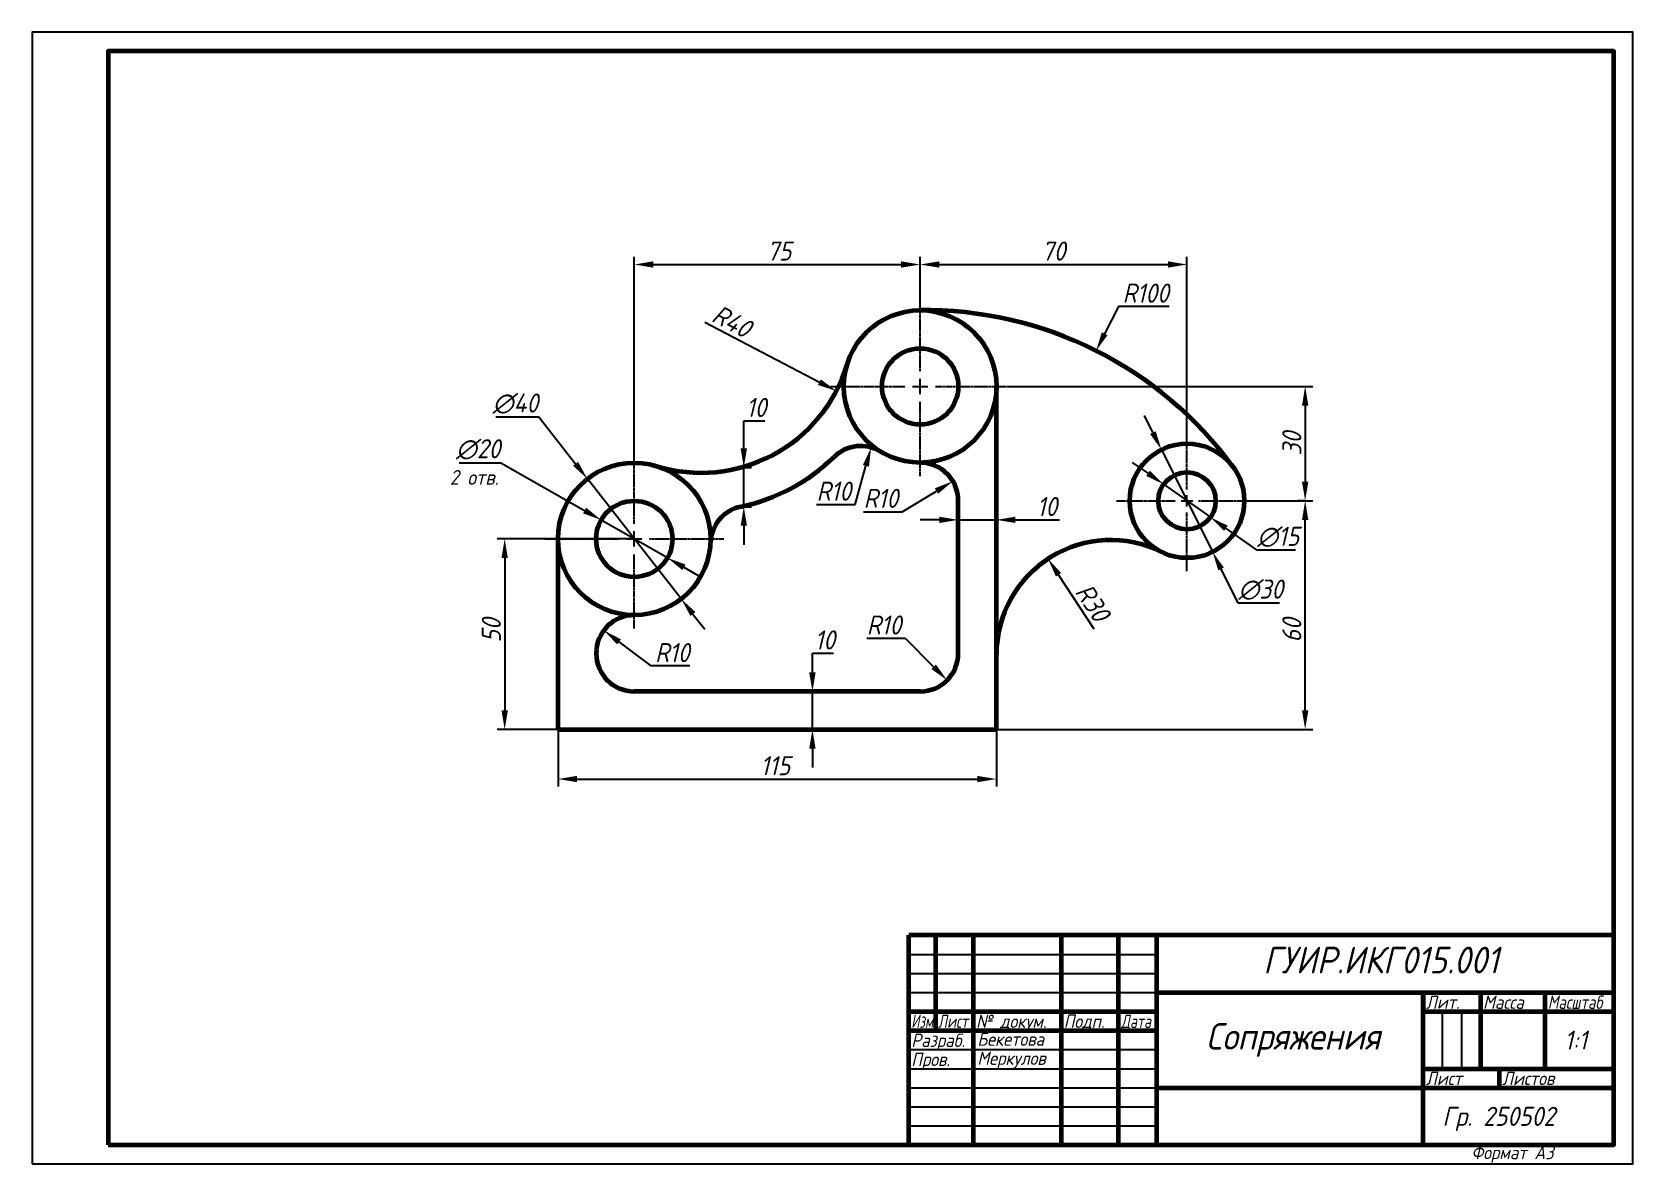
# Model space of a CAD drawing. Header units: millimetres. Extents: x 0 to 420, y 0 to 297.
import ezdxf

# ---------------------------------------------------------------- set-up
doc = ezdxf.new("R2010")
doc.units = ezdxf.units.MM
doc.header["$LTSCALE"] = 0.5
doc.linetypes.add('CENTER2', pattern=[1.125, 0.75, -0.125, 0.125, -0.125])
doc.linetypes.add('осевая2', pattern=[28.575, 19.05, -3.175, 3.175, -3.175])
doc.layers.get('0').update_dxf_attribs({"lineweight": 60})
doc.layers.get('Defpoints').update_dxf_attribs({"color": 5})
doc.layers.add('1-оси', color=50, linetype='осевая2')
doc.layers.add('3-размеры', color=6, linetype='Continuous')
doc.layers.add('4-текст', color=7, linetype='Continuous', true_color=0x00ad00)
doc.styles.get("Standard").update_dxf_attribs({"font": 'isocpeui.ttf', "width": 0.9})
doc.dimstyles.new('Standart', dxfattribs={"dimtxt": 5, "dimasz": 5, "dimexe": 2, "dimexo": 0, "dimgap": 1, "dimtad": 1, "dimtoh": 1, "dimdec": 0, "dimtxsty": 'Standard', "dimcen": 2.5, "dimadec": 0, "dimazin": 0, "dimtfac": 1, "dimtdec": 0, "dimtmove": 0, "dimatfit": 3, "dimldrblk": 'DOTSMALL', "dimfxl": 1, "dimarcsym": 0})

# ---------------------------------------------------------------- blocks, each defined once
blk = doc.blocks.new('*U3')
at = {"layer": '1-оси', "color": 0, "linetype": 'CENTER2', "transparency": 16777216}
for p, q in [((0, 4), (0, 23.5)), ((-23.5, 0), (-4, 0)), ((4, 0), (23.5, 0)), ((0, -23.5), (0, -4))]:
    blk.add_line(p, q, dxfattribs=at)
at = {"layer": '1-оси', "color": 0, "linetype": 'Continuous', "transparency": 16777216}
for p, q in [((-2, 0), (2, 0)), ((0, -2), (0, 2))]:
    blk.add_line(p, q, dxfattribs=at)
blk = doc.blocks.new('*U4')
at = {"layer": '1-оси', "color": 0, "linetype": 'CENTER2', "transparency": 16777216}
for p, q in [((0, 4), (0, 23.5)), ((-23.5, 0), (-4, 0)), ((4, 0), (23.5, 0)), ((0, -23.5), (0, -4))]:
    blk.add_line(p, q, dxfattribs=at)
at = {"layer": '1-оси', "color": 0, "linetype": 'Continuous', "transparency": 16777216}
for p, q in [((-2, 0), (2, 0)), ((0, -2), (0, 2))]:
    blk.add_line(p, q, dxfattribs=at)
blk = doc.blocks.new('*U5')
at = {"layer": '1-оси', "color": 0, "linetype": 'CENTER2', "transparency": 16777216}
for p, q in [((0, 3), (0, 18.5)), ((-18.5, 0), (-3, 0)), ((3, 0), (18.5, 0)), ((0, -18.5), (0, -3))]:
    blk.add_line(p, q, dxfattribs=at)
at = {"layer": '1-оси', "color": 0, "linetype": 'Continuous', "transparency": 16777216}
for p, q in [((-1.5, 0), (1.5, 0)), ((0, -1.5), (0, 1.5))]:
    blk.add_line(p, q, dxfattribs=at)
blk = doc.blocks.new('*D6')
at = {"layer": '3-размеры', "color": 0, "lineweight": -2, "transparency": 16777216}
for p, q in [((138, 114), (138, 99)), ((253, 114), (253, 99)), ((143, 101), (248, 101))]:
    blk.add_line(p, q, dxfattribs=at)
at = {"layer": '3-размеры', "color": 0, "transparency": 16777216}
for points in [[(143, 101.83), (143, 100.17), (138, 101)], [(248, 101.83), (248, 100.17), (253, 101)]]:
    blk.add_solid(points, dxfattribs=at)
at = {"layer": 'Defpoints', "color": 0, "transparency": 16777216}
for p in [(138, 114), (253, 114), (253, 101)]:
    blk.add_point(p, dxfattribs=at)
at = {"layer": '3-размеры', "color": 0, "transparency": 16777216, "insert": (195, 104.5), "char_height": 5, "attachment_point": 5}
blk.add_mtext('115', dxfattribs=at)
blk = doc.blocks.new('_DotSmall')
at = {"color": 0, "linetype": 'ByBlock', "const_width": 0.5}
blk.add_lwpolyline([(-0.0625, 0, 1), (0.0625, 0, 1)], format="xyb", close=True, dxfattribs=at)
blk = doc.blocks.new('*D7')
at = {"layer": '3-размеры', "color": 0, "lineweight": -2, "transparency": 16777216}
for p, q in [((112.1, 184), (123, 184)), ((123, 184), (144.98, 171.44)), ((166.68, 159.04), (149.32, 168.96)), ((171.02, 156.56), (175.36, 154.08))]:
    blk.add_line(p, q, dxfattribs=at)
at = {"layer": '3-размеры', "color": 0, "transparency": 16777216}
for points in [[(145.39, 172.17), (144.56, 170.72), (149.32, 168.96)], [(171.44, 157.28), (170.61, 155.83), (166.68, 159.04)]]:
    blk.add_solid(points, dxfattribs=at)
at = {"layer": 'Defpoints', "color": 0, "transparency": 16777216}
for p in [(149.32, 168.96), (166.68, 159.04)]:
    blk.add_point(p, dxfattribs=at)
at = {"layer": '3-размеры', "color": 0, "transparency": 16777216, "insert": (117.05, 187.5), "char_height": 5, "attachment_point": 5}
blk.add_mtext('∅20', dxfattribs=at)
blk = doc.blocks.new('*D8')
at = {"layer": '3-размеры', "color": 0, "lineweight": -2, "transparency": 16777216}
for p, q in [((121.64, 196), (133, 196)), ((133, 196), (142.61, 183.7)), ((170.31, 148.24), (145.69, 179.76)), ((173.39, 144.3), (176.47, 140.36))]:
    blk.add_line(p, q, dxfattribs=at)
at = {"layer": '3-размеры', "color": 0, "transparency": 16777216}
for points in [[(143.27, 184.21), (141.95, 183.19), (145.69, 179.76)], [(174.05, 144.81), (172.73, 143.79), (170.31, 148.24)]]:
    blk.add_solid(points, dxfattribs=at)
at = {"layer": 'Defpoints', "color": 0, "transparency": 16777216}
for p in [(145.69, 179.76), (170.31, 148.24)]:
    blk.add_point(p, dxfattribs=at)
at = {"layer": '3-размеры', "color": 0, "transparency": 16777216, "insert": (126.82, 199.5), "char_height": 5, "attachment_point": 5}
blk.add_mtext('∅40', dxfattribs=at)
blk = doc.blocks.new('*D9')
at = {"layer": '3-размеры', "color": 0, "lineweight": -2, "transparency": 16777216}
blk.add_line((176.47, 220.9), (206.57, 205.12), dxfattribs=at)
at = {"layer": '3-размеры', "color": 0, "transparency": 16777216}
blk.add_solid([(206.96, 205.86), (206.18, 204.39), (211, 202.8)], dxfattribs=at)
at = {"layer": 'Defpoints', "color": 0, "transparency": 16777216}
for p in [(175.57, 221.37), (211, 202.8)]:
    blk.add_point(p, dxfattribs=at)
at = {"layer": '3-размеры', "color": 0, "transparency": 16777216, "insert": (183.62, 221.1), "char_height": 5, "attachment_point": 5, "rotation": 332.3431}
blk.add_mtext('R40', dxfattribs=at)
blk = doc.blocks.new('*D10')
at = {"layer": '3-размеры', "color": 0, "lineweight": -2, "transparency": 16777216}
for p, q in [((186.73, 187.73), (186.73, 195)), ((186.73, 195), (192.27, 195)), ((185.9, 182.73), (188.73, 182.73)), ((186.73, 172.45), (186.73, 182.73)), ((185.9, 172.45), (188.73, 172.45)), ((186.73, 167.45), (186.73, 162.45))]:
    blk.add_line(p, q, dxfattribs=at)
at = {"layer": '3-размеры', "color": 0, "transparency": 16777216}
for points in [[(185.9, 187.73), (187.57, 187.73), (186.73, 182.73)], [(185.9, 167.45), (187.57, 167.45), (186.73, 172.45)]]:
    blk.add_solid(points, dxfattribs=at)
at = {"layer": 'Defpoints', "color": 0, "transparency": 16777216}
for p in [(185.9, 182.73), (186.73, 182.73), (185.9, 172.45)]:
    blk.add_point(p, dxfattribs=at)
at = {"layer": '3-размеры', "color": 0, "transparency": 16777216, "insert": (190, 198.5), "char_height": 5, "attachment_point": 5}
blk.add_mtext('10', dxfattribs=at)
blk = doc.blocks.new('*D12')
at = {"layer": '3-размеры', "color": 0, "lineweight": -2, "transparency": 16777216}
for p, q in [((215.91, 173.03), (218.77, 183.18)), ((205.81, 173.03), (215.91, 173.03))]:
    blk.add_line(p, q, dxfattribs=at)
at = {"layer": '3-размеры', "color": 0, "transparency": 16777216}
blk.add_solid([(217.97, 183.41), (219.57, 182.95), (220.13, 187.99)], dxfattribs=at)
at = {"layer": 'Defpoints', "color": 0, "transparency": 16777216}
for p in [(220.13, 187.99), (217.41, 178.37)]:
    blk.add_point(p, dxfattribs=at)
at = {"layer": '3-размеры', "color": 0, "transparency": 16777216, "insert": (210.36, 176.53), "char_height": 5, "attachment_point": 5}
blk.add_mtext('R10', dxfattribs=at)
blk = doc.blocks.new('*D14')
at = {"layer": '3-размеры', "color": 0, "lineweight": -2, "transparency": 16777216}
for p, q in [((228.24, 171.15), (237.29, 176.57)), ((218.15, 171.15), (228.24, 171.15))]:
    blk.add_line(p, q, dxfattribs=at)
at = {"layer": '3-размеры', "color": 0, "transparency": 16777216}
blk.add_solid([(236.86, 177.29), (237.72, 175.86), (241.57, 179.14)], dxfattribs=at)
at = {"layer": 'Defpoints', "color": 0, "transparency": 16777216}
for p in [(241.57, 179.14), (233, 174)]:
    blk.add_point(p, dxfattribs=at)
at = {"layer": '3-размеры', "color": 0, "transparency": 16777216, "insert": (222.7, 174.65), "char_height": 5, "attachment_point": 5}
blk.add_mtext('R10', dxfattribs=at)
blk = doc.blocks.new('*D15')
at = {"layer": '3-размеры', "color": 0, "lineweight": -2, "transparency": 16777216}
for p, q in [((253, 204), (253, 167)), ((243, 174), (243, 167)), ((238, 169), (233, 169)), ((243, 169), (253, 169)), ((258, 169), (269.53, 169))]:
    blk.add_line(p, q, dxfattribs=at)
at = {"layer": '3-размеры', "color": 0, "transparency": 16777216}
for points in [[(238, 169.83), (238, 168.17), (243, 169)], [(258, 169.83), (258, 168.17), (253, 169)]]:
    blk.add_solid(points, dxfattribs=at)
at = {"layer": 'Defpoints', "color": 0, "transparency": 16777216}
for p in [(253, 204), (243, 174), (253, 169)]:
    blk.add_point(p, dxfattribs=at)
at = {"layer": '3-размеры', "color": 0, "transparency": 16777216, "insert": (266.27, 172.5), "char_height": 5, "attachment_point": 5}
blk.add_mtext('10', dxfattribs=at)
blk = doc.blocks.new('*D16')
at = {"layer": '3-размеры', "color": 0, "lineweight": -2, "transparency": 16777216}
for p, q in [((218.99, 137.92), (229.08, 137.92)), ((229.08, 137.92), (236.54, 130.46))]:
    blk.add_line(p, q, dxfattribs=at)
at = {"layer": '3-размеры', "color": 0, "transparency": 16777216}
blk.add_solid([(237.12, 131.05), (235.95, 129.88), (240.07, 126.93)], dxfattribs=at)
at = {"layer": 'Defpoints', "color": 0, "transparency": 16777216}
for p in [(233, 134), (240.07, 126.93)]:
    blk.add_point(p, dxfattribs=at)
at = {"layer": '3-размеры', "color": 0, "transparency": 16777216, "insert": (223.53, 141.42), "char_height": 5, "attachment_point": 5}
blk.add_mtext('R10', dxfattribs=at)
blk = doc.blocks.new('*D17')
at = {"layer": '3-размеры', "color": 0, "lineweight": -2, "transparency": 16777216}
for p, q in [((162.44, 130.67), (154, 137)), ((172.53, 130.67), (162.44, 130.67))]:
    blk.add_line(p, q, dxfattribs=at)
at = {"layer": '3-размеры', "color": 0, "transparency": 16777216}
blk.add_solid([(154.5, 137.67), (153.5, 136.33), (150, 140)], dxfattribs=at)
at = {"layer": 'Defpoints', "color": 0, "transparency": 16777216}
for p in [(150, 140), (158, 134)]:
    blk.add_point(p, dxfattribs=at)
at = {"layer": '3-размеры', "color": 0, "transparency": 16777216, "insert": (167.98, 134.17), "char_height": 5, "attachment_point": 5}
blk.add_mtext('R10', dxfattribs=at)
blk = doc.blocks.new('*D18')
at = {"layer": '3-размеры', "color": 0, "lineweight": -2, "transparency": 16777216}
for p, q in [((204.73, 129), (204.73, 134)), ((204.73, 134), (210.27, 134)), ((204.73, 114), (204.73, 124)), ((204.73, 109), (204.73, 104))]:
    blk.add_line(p, q, dxfattribs=at)
at = {"layer": '3-размеры', "color": 0, "transparency": 16777216}
for points in [[(203.9, 129), (205.57, 129), (204.73, 124)], [(203.9, 109), (205.57, 109), (204.73, 114)]]:
    blk.add_solid(points, dxfattribs=at)
at = {"layer": 'Defpoints', "color": 0, "transparency": 16777216}
for p in [(207, 124), (204.73, 114), (207, 114)]:
    blk.add_point(p, dxfattribs=at)
at = {"layer": '3-размеры', "color": 0, "transparency": 16777216, "insert": (208, 137.5), "char_height": 5, "attachment_point": 5}
blk.add_mtext('10', dxfattribs=at)
blk = doc.blocks.new('*D19')
at = {"layer": '3-размеры', "color": 0, "lineweight": -2, "transparency": 16777216}
for p, q in [((158, 164), (122, 164)), ((124, 159), (124, 119)), ((138, 114), (122, 114))]:
    blk.add_line(p, q, dxfattribs=at)
at = {"layer": '3-размеры', "color": 0, "transparency": 16777216}
for points in [[(123.17, 159), (124.83, 159), (124, 164)], [(123.17, 119), (124.83, 119), (124, 114)]]:
    blk.add_solid(points, dxfattribs=at)
at = {"layer": 'Defpoints', "color": 0, "transparency": 16777216}
for p in [(158, 164), (124, 114), (138, 114)]:
    blk.add_point(p, dxfattribs=at)
at = {"layer": '3-размеры', "color": 0, "transparency": 16777216, "insert": (120.5, 140), "char_height": 5, "attachment_point": 5, "rotation": 90}
blk.add_mtext('50', dxfattribs=at)
blk = doc.blocks.new('*D20')
at = {"layer": '3-размеры', "color": 0, "lineweight": -2, "transparency": 16777216}
blk.add_line((278.63, 140.36), (269.3, 154.6), dxfattribs=at)
at = {"layer": '3-размеры', "color": 0, "transparency": 16777216}
blk.add_solid([(269.99, 155.06), (268.6, 154.14), (266.56, 158.78)], dxfattribs=at)
at = {"layer": 'Defpoints', "color": 0, "transparency": 16777216}
for p in [(266.56, 158.78), (283, 133.69)]:
    blk.add_point(p, dxfattribs=at)
at = {"layer": '3-размеры', "color": 0, "transparency": 16777216, "insert": (278.26, 147.31), "char_height": 5, "attachment_point": 5, "rotation": 303.2382}
blk.add_mtext('R30', dxfattribs=at)
blk = doc.blocks.new('*D21')
at = {"layer": '3-размеры', "color": 0, "lineweight": -2, "transparency": 16777216}
for p, q in [((294.06, 191.89), (291.82, 196.36)), ((296.29, 187.42), (309.71, 160.58)), ((316.42, 147.17), (311.94, 156.11)), ((327.31, 147.17), (316.42, 147.17))]:
    blk.add_line(p, q, dxfattribs=at)
at = {"layer": '3-размеры', "color": 0, "transparency": 16777216}
for points in [[(294.8, 192.26), (293.31, 191.52), (296.29, 187.42)], [(312.69, 156.48), (311.2, 155.74), (309.71, 160.58)]]:
    blk.add_solid(points, dxfattribs=at)
at = {"layer": 'Defpoints', "color": 0, "transparency": 16777216}
for p in [(296.29, 187.42), (309.71, 160.58)]:
    blk.add_point(p, dxfattribs=at)
at = {"layer": '3-размеры', "color": 0, "transparency": 16777216, "insert": (322.36, 150.67), "char_height": 5, "attachment_point": 5}
blk.add_mtext('∅30', dxfattribs=at)
blk = doc.blocks.new('*D22')
at = {"layer": '3-размеры', "color": 0, "lineweight": -2, "transparency": 16777216}
for p, q in [((292.79, 181.21), (288.7, 184.09)), ((296.87, 178.33), (309.13, 169.67)), ((321.38, 161.02), (313.21, 166.79)), ((331.47, 161.02), (321.38, 161.02))]:
    blk.add_line(p, q, dxfattribs=at)
at = {"layer": '3-размеры', "color": 0, "transparency": 16777216}
for points in [[(293.27, 181.89), (292.31, 180.53), (296.87, 178.33)], [(313.69, 167.47), (312.73, 166.11), (309.13, 169.67)]]:
    blk.add_solid(points, dxfattribs=at)
at = {"layer": 'Defpoints', "color": 0, "transparency": 16777216}
for p in [(296.87, 178.33), (309.13, 169.67)]:
    blk.add_point(p, dxfattribs=at)
at = {"layer": '3-размеры', "color": 0, "transparency": 16777216, "insert": (326.93, 164.52), "char_height": 5, "attachment_point": 5}
blk.add_mtext('∅15', dxfattribs=at)
blk = doc.blocks.new('*D23')
at = {"layer": '3-размеры', "color": 0, "lineweight": -2, "transparency": 16777216}
for p, q in [((285, 225), (281.4, 217.83)), ((298.35, 225), (285, 225)), ((279.14, 213.34), (279.15, 213.36))]:
    blk.add_line(p, q, dxfattribs=at)
at = {"layer": '3-размеры', "color": 0, "transparency": 16777216}
blk.add_solid([(280.65, 218.21), (282.14, 217.46), (279.15, 213.36)], dxfattribs=at)
at = {"layer": 'Defpoints', "color": 0, "transparency": 16777216}
for p in [(279.15, 213.36), (234.25, 124.01)]:
    blk.add_point(p, dxfattribs=at)
at = {"layer": '3-размеры', "color": 0, "transparency": 16777216, "insert": (292.18, 228.5), "char_height": 5, "attachment_point": 5}
blk.add_mtext('R100', dxfattribs=at)
blk = doc.blocks.new('*D24')
at = {"layer": '3-размеры', "color": 0, "lineweight": -2, "transparency": 16777216}
for p, q in [((256.5, 204), (336, 204)), ((334, 199), (334, 179)), ((318, 174), (336, 174))]:
    blk.add_line(p, q, dxfattribs=at)
at = {"layer": '3-размеры', "color": 0, "transparency": 16777216}
for points in [[(333.17, 199), (334.83, 199), (334, 204)], [(333.17, 179), (334.83, 179), (334, 174)]]:
    blk.add_solid(points, dxfattribs=at)
at = {"layer": 'Defpoints', "color": 0, "transparency": 16777216}
for p in [(256.5, 204), (256, 174), (334, 174)]:
    blk.add_point(p, dxfattribs=at)
at = {"layer": '3-размеры', "color": 0, "transparency": 16777216, "insert": (330.5, 189), "char_height": 5, "attachment_point": 5, "rotation": 90}
blk.add_mtext('30', dxfattribs=at)
blk = doc.blocks.new('*D25')
at = {"layer": '3-размеры', "color": 0, "lineweight": -2, "transparency": 16777216}
for p, q in [((334, 174), (332, 174)), ((334, 119), (334, 169)), ((253, 114), (336, 114))]:
    blk.add_line(p, q, dxfattribs=at)
at = {"layer": '3-размеры', "color": 0, "transparency": 16777216}
for points in [[(333.17, 169), (334.83, 169), (334, 174)], [(333.17, 119), (334.83, 119), (334, 114)]]:
    blk.add_solid(points, dxfattribs=at)
at = {"layer": 'Defpoints', "color": 0, "transparency": 16777216}
for p in [(334, 174), (334, 174), (253, 114)]:
    blk.add_point(p, dxfattribs=at)
at = {"layer": '3-размеры', "color": 0, "transparency": 16777216, "insert": (330.5, 140), "char_height": 5, "attachment_point": 5, "rotation": 90}
blk.add_mtext('60', dxfattribs=at)
blk = doc.blocks.new('*D26')
at = {"layer": '3-размеры', "color": 0, "lineweight": -2, "transparency": 16777216}
for p, q in [((158, 184), (158, 238)), ((163, 236), (228, 236)), ((233, 224), (233, 238))]:
    blk.add_line(p, q, dxfattribs=at)
at = {"layer": '3-размеры', "color": 0, "transparency": 16777216}
for points in [[(163, 236.83), (163, 235.17), (158, 236)], [(228, 236.83), (228, 235.17), (233, 236)]]:
    blk.add_solid(points, dxfattribs=at)
at = {"layer": 'Defpoints', "color": 0, "transparency": 16777216}
for p in [(233, 236), (233, 204), (158, 164)]:
    blk.add_point(p, dxfattribs=at)
at = {"layer": '3-размеры', "color": 0, "transparency": 16777216, "insert": (196, 239.53), "char_height": 5, "attachment_point": 5}
blk.add_mtext('75', dxfattribs=at)
blk = doc.blocks.new('*D27')
at = {"layer": '3-размеры', "color": 0, "lineweight": -2, "transparency": 16777216}
for p, q in [((233, 236), (233, 238)), ((238, 236), (298, 236)), ((303, 189), (303, 238))]:
    blk.add_line(p, q, dxfattribs=at)
at = {"layer": '3-размеры', "color": 0, "transparency": 16777216}
for points in [[(238, 236.83), (238, 235.17), (233, 236)], [(298, 236.83), (298, 235.17), (303, 236)]]:
    blk.add_solid(points, dxfattribs=at)
at = {"layer": 'Defpoints', "color": 0, "transparency": 16777216}
for p in [(233, 236), (303, 236), (303, 189)]:
    blk.add_point(p, dxfattribs=at)
at = {"layer": '3-размеры', "color": 0, "transparency": 16777216, "insert": (268, 239.53), "char_height": 5, "attachment_point": 5}
blk.add_mtext('70', dxfattribs=at)

msp = doc.modelspace()

# ---------------------------------------------------------------- linework, layer by layer
at = {"color": 7}
for p, q in [((253, 114), (253, 204)), ((243, 134), (243, 174)), ((138, 114), (138, 164)), ((233, 124), (158, 124)), ((138, 114), (253, 114)), ((365, 45), (365, 40))]:
    msp.add_line(p, q, dxfattribs=at)
at = {"color": 7, "lineweight": 60}
for p, q in [((415, 60), (230, 60)), ((230, 5), (230, 60)), ((237, 60), (237, 35)), ((247, 5), (247, 60)), ((270, 60), (270, 5)), ((285, 5), (285, 60)), ((295, 60), (295, 5)), ((295, 45), (415, 45)), ((365, 5), (365, 45)), ((380, 45), (380, 25)), ((397, 25), (397, 45)), ((230, 40), (295, 40)), ((365, 40), (415, 40)), ((230, 35), (295, 35)), ((365, 25), (415, 25)), ((385, 20), (385, 25)), ((295, 20), (415, 20))]:
    msp.add_line(p, q, dxfattribs=at)
at = {"color": 7, "lineweight": -3}
for p, q in [((230, 55), (295, 55)), ((230, 50), (295, 50)), ((230, 45), (295, 45)), ((370, 25), (370, 40)), ((375, 40), (375, 25)), ((230, 30), (295, 30)), ((230, 25), (295, 25)), ((230, 20), (295, 20)), ((230, 15), (295, 15)), ((230, 10), (295, 10))]:
    msp.add_line(p, q, dxfattribs=at)
at = {"color": 7, "lineweight": 60}
msp.add_lwpolyline([(20, 5), (415, 5), (415, 292), (20, 292)], close=True, dxfattribs=at)
at = {"color": 7}
for centre, radius in [((233, 204), 20), ((233, 204), 10), ((303, 174), 15), ((158, 164), 20), ((303, 174), 7.5), ((158, 164), 10)]:
    msp.add_circle(centre, radius, dxfattribs=at)
for centre, radius, start, end in [((234.25, 124.01), 100, 36.0237, 90.8983), ((175.57, 221.37), 40, 252.973, 343.172), ((175.57, 221.37), 50, 281.928, 314.2169), ((217.41, 178.37), 10, 58.6944, 134.2169), ((233, 174), 10, 0, 90), ((187.97, 162.67), 10, 101.928, 177.4505), ((283, 133.69), 30, 63.6122, 180), ((158, 134), 10, 90, 270), ((233, 134), 10, 270, 0)]:
    msp.add_arc(centre, radius, start, end, dxfattribs=at)
at = {"layer": 'Defpoints', "color": 7}
msp.add_lwpolyline([(0, 0), (420, 0), (420, 297), (0, 297)], close=True, dxfattribs=at)

# ---------------------------------------------------------------- block references
at = {"layer": '1-оси', "color": 7, "linetype": 'CENTER2'}
for name, p in [('*U3', (233, 204)), ('*U5', (303, 174)), ('*U4', (158, 164))]:
    msp.add_blockref(name, p, dxfattribs=at)

# ---------------------------------------------------------------- texts
at = {"color": 7, "lineweight": -3, "width": 0.9}
msp.add_text('Формат А3', height=3.5, dxfattribs=at).set_placement((377.6, 1.25))
at = {"layer": '3-размеры', "color": 7, "width": 0.9}
msp.add_text('2 отв.', height=3.892, dxfattribs=at).set_placement((109.59, 178.2))
at = {"layer": '4-текст', "color": 7, "width": 0.9}
for s, height, p in [('ГУИР.ИКГ015.001', 7, (323, 50)), ('Бекетова', 3.5, (248, 31)), ('Сопряжения', 7, (308, 30)), ('1:1', 5, (402, 30)), ('Меркулов', 3.5, (248, 26)), ('Гр. 250502', 5, (370, 10))]:
    msp.add_text(s, height=height, dxfattribs=at).set_placement(p)
at = {"layer": '4-текст', "color": 7, "lineweight": -3}
for s, width, p in [('Лит.', 0.9, (365.67, 40.7)), ('Масса', 0.9, (380.67, 40.7)), ('Масштаб', 0.8, (397.67, 40.7)), ('Изм.', 0.7, (230.67, 35.7)), ('Лист', 0.75, (237.67, 35.7)), ('№ докум.', 0.9, (247.67, 35.7)), ('Подп.', 0.9, (270.67, 35.7)), ('Дата', 0.75, (285.67, 35.7)), ('Разраб.', 0.9, (230.67, 30.7)), ('Пров.', 0.9, (230.67, 25.7)), ('Лист', 0.9, (365.67, 20.7)), ('Листов', 0.9, (385.67, 20.7))]:
    msp.add_text(s, height=3.5, dxfattribs=dict(at, width=width)).set_placement(p)

# ---------------------------------------------------------------- dimensions: what is measured, and where the dimension line sits
at = {"layer": '3-размеры', "color": 7}
for base, p1, p2, picture, middle in [((233, 236), (158, 164), (233, 204), '*D26', (196, 236)), ((303, 236), (233, 236), (303, 189), '*D27', (268, 236)), ((253, 169), (243, 174), (253, 204), '*D15', (266.27, 169)), ((253, 101), (138, 114), (253, 114), '*D6', (195, 101))]:
    dim = msp.add_linear_dim(base=base, p1=p1, p2=p2, dimstyle='Standart', dxfattribs=at)
    dim.commit()
    dim.dimension.update_dxf_attribs({"geometry": picture, "text_midpoint": middle, "dimtype": 160})
for center, mpoint, picture, middle in [((234.25, 124.01), (279.15, 213.36), '*D23', (292.18, 225)), ((175.57, 221.37), (211, 202.8), '*D9', (182, 218)), ((217.41, 178.37), (220.13, 187.99), '*D12', (210.36, 173.03)), ((233, 174), (241.57, 179.14), '*D14', (222.7, 171.15)), ((283, 133.69), (266.56, 158.78), '*D20', (275.33, 145.39)), ((233, 134), (240.07, 126.93), '*D16', (223.53, 137.92)), ((158, 134), (150, 140), '*D17', (167.98, 130.67))]:
    dim = msp.add_radius_dim(center=center, mpoint=mpoint, dimstyle='Standart', dxfattribs=at)
    dim.commit()
    dim.dimension.update_dxf_attribs({"geometry": picture, "text_midpoint": middle, "dimtype": 164})
for p1, p2, picture, middle in [((170.31, 148.24), (145.69, 179.76), '*D8', (126.82, 196)), ((166.68, 159.04), (149.32, 168.96), '*D7', (117.05, 184))]:
    dim = msp.add_diameter_dim_2p(p1=p1, p2=p2, dimstyle='Standart', dxfattribs=at)
    dim.commit()
    dim.dimension.update_dxf_attribs({"geometry": picture, "text_midpoint": middle, "dimtype": 163})
for base, p1, p2, picture, middle in [((186.73, 182.73), (185.9, 172.45), (185.9, 182.73), '*D10', (190, 195)), ((334, 174), (256.5, 204), (256, 174), '*D24', (334, 189)), ((334, 174), (253, 114), (334, 174), '*D25', (334, 140)), ((124, 114), (158, 164), (138, 114), '*D19', (124, 140)), ((204.73, 114), (207, 124), (207, 114), '*D18', (208, 134))]:
    dim = msp.add_linear_dim(base=base, p1=p1, p2=p2, angle=90, dimstyle='Standart', dxfattribs=at)
    dim.commit()
    dim.dimension.update_dxf_attribs({"geometry": picture, "text_midpoint": middle, "dimtype": 160})
for p1, p2, picture, middle in [((296.29, 187.42), (309.71, 160.58), '*D21', (322.36, 150.67)), ((296.87, 178.33), (309.13, 169.67), '*D22', (326.93, 164.52))]:
    dim = msp.add_diameter_dim_2p(p1=p1, p2=p2, dimstyle='Standart', dxfattribs=at)
    dim.commit()
    dim.dimension.update_dxf_attribs({"geometry": picture, "text_midpoint": middle})

doc.saveas('drawing.dxf')
